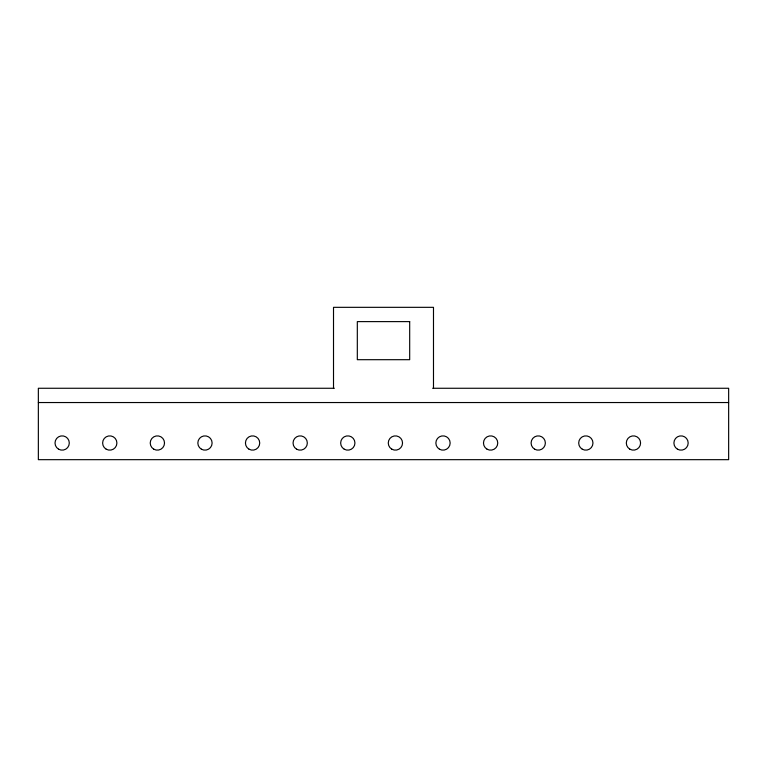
<?xml version="1.0" encoding="UTF-8"?>
<svg xmlns="http://www.w3.org/2000/svg" width="767" height="767" viewBox="0 0 767 767"><rect width="100%" height="100%" fill="white"/><g stroke="black" fill="none" stroke-linecap="round" stroke-linejoin="round"><path stroke-width="1.15" d="M334.364 388.265L38.35 388.265L38.35 459.673L728.65 459.673L728.65 388.265L432.636 388.265M38.35 402.541L728.65 402.541M433.489 388.265L433.489 307.327L333.511 307.327L333.511 388.265M409.683 321.613L357.317 321.613L357.317 359.694L409.683 359.694L409.683 321.613M58.58 449.194A7.143 7.143 0 0 0 69.298 443.01A7.143 7.143 0 0 0 58.58 436.826A7.143 7.143 0 0 0 58.58 449.194M106.191 449.194A7.143 7.143 0 0 0 116.9 443.01A7.143 7.143 0 0 0 106.191 436.826A7.143 7.143 0 0 0 106.191 449.194M153.793 449.194A7.143 7.143 0 0 0 164.512 443.01A7.143 7.143 0 0 0 153.793 436.826A7.143 7.143 0 0 0 153.793 449.194M201.405 449.194A7.143 7.143 0 0 0 212.114 443.01A7.143 7.143 0 0 0 201.405 436.826A7.143 7.143 0 0 0 201.405 449.194M249.007 449.194A7.143 7.143 0 0 0 259.725 443.01A7.143 7.143 0 0 0 249.007 436.826A7.143 7.143 0 0 0 249.007 449.194M296.618 449.194A7.143 7.143 0 0 0 307.327 443.01A7.143 7.143 0 0 0 296.618 436.826A7.143 7.143 0 0 0 296.618 449.194M344.22 449.194A7.143 7.143 0 0 0 354.939 443.01A7.143 7.143 0 0 0 344.22 436.826A7.143 7.143 0 0 0 344.22 449.194M391.832 449.194A7.143 7.143 0 0 0 402.541 443.01A7.143 7.143 0 0 0 391.832 436.826A7.143 7.143 0 0 0 391.832 449.194M439.433 449.194A7.143 7.143 0 0 0 450.152 443.01A7.143 7.143 0 0 0 439.433 436.826A7.143 7.143 0 0 0 439.433 449.194M487.045 449.194A7.143 7.143 0 0 0 497.754 443.01A7.143 7.143 0 0 0 487.045 436.826A7.143 7.143 0 0 0 487.045 449.194M534.657 449.194A7.143 7.143 0 0 0 545.366 443.01A7.143 7.143 0 0 0 534.657 436.826A7.143 7.143 0 0 0 534.657 449.194M582.258 449.194A7.143 7.143 0 0 0 592.968 443.01A7.143 7.143 0 0 0 582.258 436.826A7.143 7.143 0 0 0 582.258 449.194M629.87 449.194A7.143 7.143 0 0 0 640.579 443.01A7.143 7.143 0 0 0 629.87 436.826A7.143 7.143 0 0 0 629.87 449.194M677.472 449.194A7.143 7.143 0 0 0 688.181 443.01A7.143 7.143 0 0 0 677.472 436.826A7.143 7.143 0 0 0 677.472 449.194"/></g></svg>
